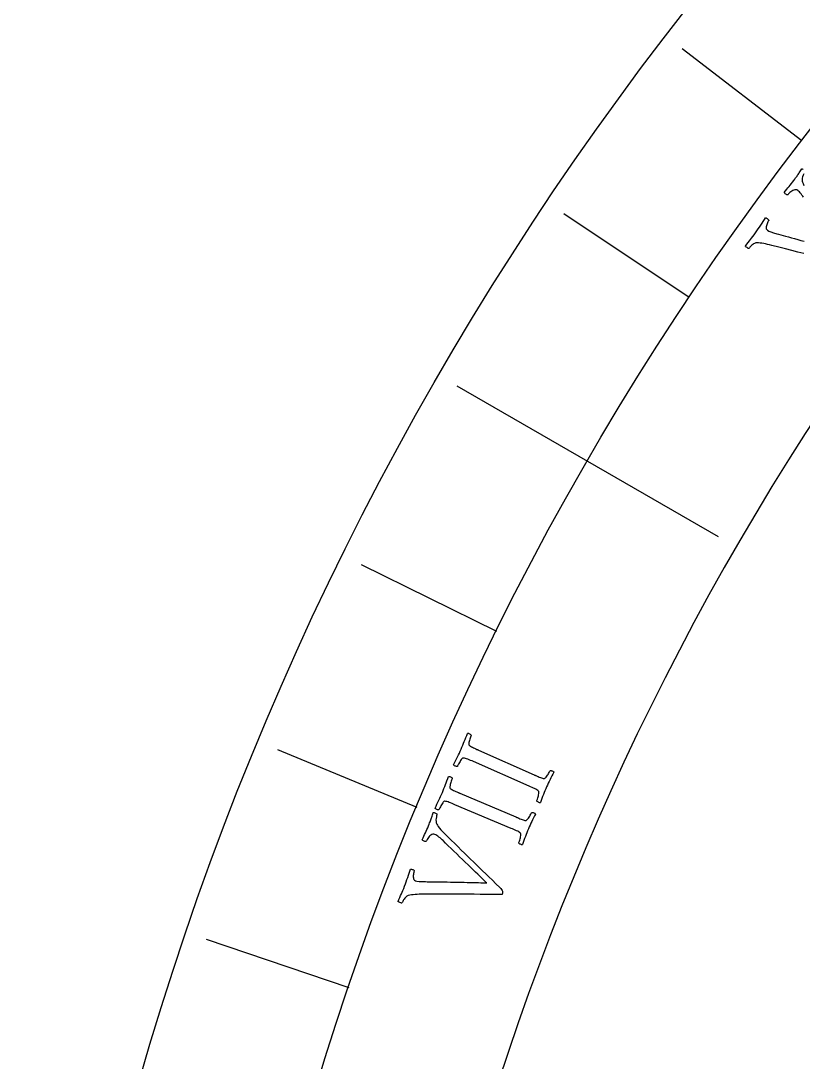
# Model space of a CAD drawing. Header units: millimetres. Extents: x -45 to 45, y -45 to 45.
# Drawn here: x -45 to -33.72, y 12.59 to 27.61 of the extents above; entities that cross this region are included whole.
import ezdxf

# ---------------------------------------------------------------- set-up
doc = ezdxf.new("R2010")
doc.units = ezdxf.units.MM
for name, color, linetype in [('CUT_INNER', 6, 'Continuous'), ('CUT_OUTER', 1, 'Continuous'), ('ENGRAVE', 7, 'Continuous'), ('ENGRAVE_FINE', 8, 'Continuous'), ('TEXT', 5, 'Continuous')]:
    doc.layers.add(name, color=color, linetype=linetype)

msp = doc.modelspace()

# ---------------------------------------------------------------- linework, layer by layer
at = {"layer": 'CUT_INNER'}
msp.add_arc((-0.002, 0.0009), 40.0478, 136.83583, 178.34584, dxfattribs=at)
at = {"layer": 'CUT_OUTER'}
msp.add_circle((0, 0), 45, dxfattribs=at)
at = {"layer": 'ENGRAVE'}
msp.add_lwpolyline([(-38.7113, 22.35), (-34.9441, 20.175)], dxfattribs=at)
msp.add_circle((0, 0), 42.525, dxfattribs=at)
at = {"layer": 'ENGRAVE_FINE'}
for points in [[(-35.4629, 27.2116), (-33.7374, 25.8876)], [(-37.1667, 24.834), (-35.3582, 23.6256)], [(-40.0902, 19.7703), (-38.1395, 18.8083)], [(-41.2974, 17.1059), (-39.288, 16.2736)], [(-42.3278, 14.3683), (-40.2682, 13.6692)]]:
    msp.add_lwpolyline(points, dxfattribs=at)
at = {"layer": 'TEXT'}
for points in [[(-33.7102, 25.0678), (-33.7212, 25.0843), (-33.733, 25.1007), (-33.7454, 25.117), (-33.758, 25.1323), (-33.7702, 25.1455), (-33.7819, 25.1567), (-33.7931, 25.1658), (-33.8068, 25.1738), (-33.821, 25.1776), (-33.8357, 25.1773), (-33.8509, 25.1727), (-33.8659, 25.1655), (-33.8803, 25.1571), (-33.8938, 25.1474), (-33.9067, 25.1365), (-33.918, 25.1258), (-33.9273, 25.1166), (-33.9343, 25.1091), (-33.9393, 25.1031), (-33.9442, 25.102), (-33.9505, 25.1034), (-33.9582, 25.107), (-33.9672, 25.113), (-33.9758, 25.1201), (-33.9822, 25.1268), (-33.9864, 25.1332), (-33.9883, 25.1394), (-33.9704, 25.1618), (-33.9528, 25.1834), (-33.9355, 25.2043), (-33.9187, 25.2245), (-33.9019, 25.2447), (-33.8849, 25.2658), (-33.8678, 25.2878), (-33.8505, 25.3106), (-33.8365, 25.3295), (-33.8241, 25.3464), (-33.8133, 25.3613), (-33.8042, 25.3742), (-33.796, 25.3861), (-33.7879, 25.398), (-33.7801, 25.4099), (-33.7724, 25.4217), (-33.7643, 25.4342), (-33.7553, 25.4479), (-33.7453, 25.463), (-33.7343, 25.4793), (-33.729, 25.4775), (-33.7226, 25.4738), (-33.7149, 25.4682)], [(-33.7081, 25.4063), (-33.717, 25.3868), (-33.725, 25.3653), (-33.7295, 25.344), (-33.7304, 25.323), (-33.7279, 25.3022), (-33.7236, 25.2859), (-33.7158, 25.2653), (-33.7046, 25.2402)], [(-33.7081, 24.2562), (-33.7927, 24.2787), (-33.8799, 24.3015), (-33.9718, 24.3251), (-34.0683, 24.3494), (-34.1695, 24.3743), (-34.2005, 24.382), (-34.2301, 24.3889), (-34.2584, 24.395), (-34.2854, 24.4003), (-34.3114, 24.4046), (-34.3369, 24.4077), (-34.362, 24.4096), (-34.3866, 24.4104), (-34.3969, 24.4098), (-34.4078, 24.4069), (-34.4193, 24.4019), (-34.4313, 24.3947), (-34.4433, 24.3861), (-34.4546, 24.3772), (-34.4652, 24.368), (-34.475, 24.3584), (-34.4838, 24.3492), (-34.4911, 24.3411), (-34.497, 24.3341), (-34.5014, 24.3283), (-34.5034, 24.3286), (-34.5082, 24.3311), (-34.5157, 24.3359), (-34.5259, 24.3429), (-34.5361, 24.3503), (-34.5434, 24.356), (-34.5479, 24.3599), (-34.5496, 24.3623), (-34.5285, 24.3903), (-34.509, 24.4157), (-34.4912, 24.4384), (-34.475, 24.4586), (-34.459, 24.4788), (-34.4414, 24.5018), (-34.4224, 24.5275), (-34.4019, 24.5559), (-34.4019, 24.5559), (-34.3822, 24.5839), (-34.3631, 24.6116), (-34.3446, 24.6391), (-34.3267, 24.6663), (-34.3091, 24.6933), (-34.2916, 24.72), (-34.2741, 24.7464), (-34.2567, 24.7725), (-34.2514, 24.7709), (-34.2449, 24.7676), (-34.2372, 24.7627), (-34.2283, 24.756), (-34.2202, 24.749), (-34.2146, 24.7431), (-34.2117, 24.7382), (-34.2114, 24.7345), (-34.2145, 24.7296), (-34.2187, 24.7221), (-34.224, 24.712), (-34.2305, 24.6991), (-34.2369, 24.6848), (-34.2422, 24.6702), (-34.2465, 24.6553), (-34.2497, 24.6401), (-34.2504, 24.6256), (-34.2476, 24.6128), (-34.2411, 24.6016), (-34.2309, 24.5922), (-34.2122, 24.5817), (-34.1834, 24.57), (-34.1445, 24.5569), (-34.0956, 24.5424), (-34.0698, 24.5353), (-34.0401, 24.5272), (-34.0065, 24.518), (-33.9688, 24.5077), (-33.9283, 24.4966), (-33.8857, 24.4849), (-33.8412, 24.4725), (-33.7947, 24.4594), (-33.7472, 24.4461), (-33.6996, 24.4328)]]:
    msp.add_lwpolyline(points, dxfattribs=at)
for points in [[(-38.6496, 17.1082), (-38.6372, 17.1367), (-38.6253, 17.1649), (-38.6139, 17.1929), (-38.6031, 17.2207), (-38.5922, 17.2487), (-38.581, 17.2772), (-38.5693, 17.3063), (-38.5572, 17.3359), (-38.5512, 17.3372), (-38.5441, 17.3368), (-38.5362, 17.3346), (-38.5273, 17.3307), (-38.5188, 17.3259), (-38.5119, 17.3212), (-38.5069, 17.3164), (-38.5035, 17.3117), (-38.5065, 17.3046), (-38.5103, 17.2947), (-38.5148, 17.2823), (-38.52, 17.2673), (-38.5253, 17.2511), (-38.53, 17.2352), (-38.5341, 17.2197), (-38.5377, 17.2045), (-38.5399, 17.1908), (-38.5401, 17.1797), (-38.5383, 17.1712), (-38.5344, 17.1654), (-38.5252, 17.1581), (-38.5144, 17.1509), (-38.5018, 17.1436), (-38.4875, 17.1363), (-38.4719, 17.1288), (-38.4556, 17.1212), (-38.4385, 17.1133), (-38.4206, 17.1053), (-38.4177, 17.104), (-38.4148, 17.1027), (-38.4119, 17.1015), (-38.4091, 17.1002), (-38.4062, 17.0989), (-38.4033, 17.0976), (-38.4004, 17.0963), (-38.3975, 17.095), (-37.5957, 16.738), (-37.5928, 16.7368), (-37.5899, 16.7355), (-37.587, 16.7342), (-37.5842, 16.7329), (-37.5813, 16.7316), (-37.5784, 16.7303), (-37.5755, 16.7291), (-37.5726, 16.7278), (-37.5547, 16.7199), (-37.5377, 16.7125), (-37.5214, 16.7056), (-37.5058, 16.6992), (-37.4913, 16.6936), (-37.4777, 16.6892), (-37.4653, 16.6861), (-37.4538, 16.684), (-37.4477, 16.6853), (-37.4405, 16.6895), (-37.4322, 16.6967), (-37.4229, 16.7069), (-37.4133, 16.7189), (-37.4041, 16.7316), (-37.3952, 16.7451), (-37.3868, 16.7593), (-37.3792, 16.7728), (-37.3731, 16.784), (-37.3684, 16.7931), (-37.3651, 16.7999), (-37.3594, 16.8004), (-37.3525, 16.7997), (-37.3444, 16.7977), (-37.3352, 16.7945), (-37.3264, 16.7904), (-37.3194, 16.786), (-37.3144, 16.7811), (-37.3113, 16.7757), (-37.3259, 16.7484), (-37.34, 16.7215), (-37.3537, 16.6952), (-37.3671, 16.6693), (-37.3801, 16.6435), (-37.3929, 16.6172), (-37.4054, 16.5904), (-37.4178, 16.563), (-37.4295, 16.5361), (-37.4409, 16.5088), (-37.452, 16.4811), (-37.4628, 16.453), (-37.4735, 16.4245), (-37.4842, 16.3957), (-37.4948, 16.3667), (-37.5054, 16.3373), (-37.5114, 16.336), (-37.5184, 16.3364), (-37.5264, 16.3386), (-37.5353, 16.3424), (-37.5439, 16.3471), (-37.5508, 16.3517), (-37.5559, 16.3563), (-37.5594, 16.3609), (-37.5566, 16.3679), (-37.553, 16.3774), (-37.5488, 16.3895), (-37.5439, 16.4042), (-37.5391, 16.4201), (-37.535, 16.4359), (-37.5316, 16.4516), (-37.529, 16.4672), (-37.5276, 16.4812), (-37.5279, 16.4921), (-37.5298, 16.4998), (-37.5333, 16.5045), (-37.5442, 16.5133), (-37.5572, 16.5221), (-37.5722, 16.5308), (-37.5893, 16.5393), (-37.6077, 16.548), (-37.627, 16.5568), (-37.647, 16.5658), (-37.6678, 16.5751), (-38.4712, 16.9286), (-38.4921, 16.9377), (-38.5125, 16.9464), (-38.5323, 16.9548), (-38.5516, 16.9628), (-38.5699, 16.9697), (-38.5867, 16.975), (-38.6022, 16.9786), (-38.6162, 16.9806), (-38.6228, 16.9804), (-38.6301, 16.9764), (-38.6381, 16.9689), (-38.6469, 16.9577), (-38.656, 16.9444), (-38.6648, 16.9306), (-38.6735, 16.9163), (-38.6819, 16.9014), (-38.6895, 16.8874), (-38.6957, 16.8758), (-38.7004, 16.8664), (-38.7037, 16.8593), (-38.7095, 16.8587), (-38.7164, 16.8593), (-38.7245, 16.8611), (-38.7338, 16.8642), (-38.7427, 16.8681), (-38.7496, 16.8726), (-38.7547, 16.8775), (-38.7578, 16.8829), (-38.7439, 16.9119), (-38.73, 16.9406), (-38.716, 16.9691), (-38.702, 16.9972), (-38.6882, 17.0251), (-38.6749, 17.0529), (-38.662, 17.0806), (-38.6496, 17.1082)], [(-38.92, 16.4837), (-38.9081, 16.5124), (-38.8967, 16.5408), (-38.8858, 16.569), (-38.8753, 16.5969), (-38.865, 16.6251), (-38.8542, 16.6538), (-38.843, 16.683), (-38.8314, 16.7128), (-38.8253, 16.7143), (-38.8183, 16.714), (-38.8103, 16.7119), (-38.8013, 16.7081), (-38.7927, 16.7035), (-38.7859, 16.6988), (-38.7807, 16.6942), (-38.7772, 16.6895), (-38.7801, 16.6823), (-38.7837, 16.6724), (-38.788, 16.6599), (-38.793, 16.6448), (-38.7981, 16.6286), (-38.8025, 16.6126), (-38.8064, 16.597), (-38.8097, 16.5818), (-38.8117, 16.568), (-38.8117, 16.5569), (-38.8098, 16.5485), (-38.8058, 16.5427), (-38.7965, 16.5356), (-38.7855, 16.5285), (-38.7728, 16.5214), (-38.7584, 16.5143), (-38.7427, 16.5071), (-38.7263, 16.4998), (-38.709, 16.4922), (-38.691, 16.4845), (-38.6881, 16.4832), (-38.6852, 16.482), (-38.6823, 16.4808), (-38.6794, 16.4795), (-38.6765, 16.4783), (-38.6736, 16.477), (-38.6707, 16.4758), (-38.6678, 16.4746), (-37.8603, 16.1305), (-37.8574, 16.1293), (-37.8545, 16.1281), (-37.8516, 16.1268), (-37.8487, 16.1256), (-37.8458, 16.1243), (-37.8429, 16.1231), (-37.84, 16.1219), (-37.8371, 16.1206), (-37.8191, 16.113), (-37.8019, 16.1059), (-37.7855, 16.0993), (-37.7699, 16.0931), (-37.7552, 16.0878), (-37.7416, 16.0836), (-37.7291, 16.0806), (-37.7176, 16.0788), (-37.7115, 16.0802), (-37.7043, 16.0845), (-37.6962, 16.0918), (-37.6871, 16.1021), (-37.6777, 16.1143), (-37.6686, 16.1272), (-37.66, 16.1408), (-37.6518, 16.1552), (-37.6444, 16.1688), (-37.6385, 16.1801), (-37.6339, 16.1892), (-37.6307, 16.1961), (-37.625, 16.1967), (-37.6182, 16.1961), (-37.6101, 16.1942), (-37.6008, 16.1912), (-37.5919, 16.1872), (-37.5849, 16.1829), (-37.5798, 16.1781), (-37.5766, 16.1728), (-37.5907, 16.1452), (-37.6044, 16.1181), (-37.6177, 16.0915), (-37.6306, 16.0655), (-37.6432, 16.0395), (-37.6556, 16.013), (-37.6677, 15.9859), (-37.6796, 15.9584), (-37.6909, 15.9313), (-37.7018, 15.9038), (-37.7125, 15.8759), (-37.7229, 15.8476), (-37.7331, 15.819), (-37.7433, 15.7901), (-37.7535, 15.7608), (-37.7636, 15.7313), (-37.7696, 15.7299), (-37.7766, 15.7302), (-37.7846, 15.7322), (-37.7936, 15.7359), (-37.8022, 15.7404), (-37.8092, 15.7449), (-37.8144, 15.7495), (-37.818, 15.754), (-37.8152, 15.761), (-37.8119, 15.7707), (-37.8079, 15.7828), (-37.8032, 15.7976), (-37.7986, 15.8135), (-37.7947, 15.8294), (-37.7916, 15.8451), (-37.7893, 15.8608), (-37.7881, 15.8748), (-37.7885, 15.8857), (-37.7906, 15.8934), (-37.7942, 15.898), (-37.8053, 15.9067), (-37.8183, 15.9152), (-37.8335, 15.9237), (-37.8507, 15.932), (-37.8693, 15.9403), (-37.8887, 15.9488), (-37.9089, 15.9575), (-37.9298, 15.9664), (-38.7388, 16.3069), (-38.7599, 16.3157), (-38.7804, 16.3241), (-38.8003, 16.3322), (-38.8197, 16.3398), (-38.8381, 16.3465), (-38.8551, 16.3515), (-38.8705, 16.3549), (-38.8846, 16.3566), (-38.8912, 16.3563), (-38.8984, 16.3523), (-38.9063, 16.3446), (-38.915, 16.3333), (-38.9238, 16.3198), (-38.9324, 16.3059), (-38.9408, 16.2914), (-38.949, 16.2764), (-38.9564, 16.2623), (-38.9624, 16.2505), (-38.967, 16.2411), (-38.9702, 16.2339), (-38.9759, 16.2332), (-38.9828, 16.2337), (-38.9909, 16.2354), (-39.0003, 16.2383), (-39.0092, 16.2421), (-39.0163, 16.2464), (-39.0214, 16.2513), (-39.0246, 16.2566), (-39.0112, 16.2859), (-38.9977, 16.3148), (-38.9842, 16.3435), (-38.9707, 16.3718), (-38.9573, 16.3999), (-38.9445, 16.428), (-38.932, 16.4559), (-38.92, 16.4837)], [(-39.4647, 15.1335), (-39.4526, 15.1655), (-39.441, 15.1972), (-39.43, 15.2284), (-39.4196, 15.2593), (-39.4094, 15.2898), (-39.3991, 15.3201), (-39.3888, 15.35), (-39.3784, 15.3796), (-39.3729, 15.3794), (-39.3658, 15.3779), (-39.3572, 15.375), (-39.3469, 15.3708), (-39.3372, 15.3661), (-39.3304, 15.3617), (-39.3263, 15.3578), (-39.3251, 15.3542), (-39.3269, 15.3488), (-39.3291, 15.3404), (-39.3317, 15.3293), (-39.3347, 15.3152), (-39.3373, 15.2997), (-39.3388, 15.2842), (-39.3392, 15.2687), (-39.3384, 15.2532), (-39.3355, 15.239), (-39.3296, 15.2273), (-39.3205, 15.2182), (-39.3083, 15.2116), (-39.2875, 15.2062), (-39.2567, 15.202), (-39.2158, 15.1991), (-39.1648, 15.1974), (-39.1381, 15.197), (-39.1073, 15.1966), (-39.0724, 15.1961), (-39.0334, 15.1956), (-38.9913, 15.195), (-38.9472, 15.1943), (-38.901, 15.1935), (-38.8527, 15.1926), (-38.8033, 15.1916), (-38.754, 15.1907), (-38.7045, 15.1899), (-38.6551, 15.1891), (-38.6066, 15.1884), (-38.5601, 15.1876), (-38.5157, 15.1866), (-38.4732, 15.1856), (-38.4337, 15.1846), (-38.3979, 15.1836), (-38.366, 15.1827), (-38.3378, 15.1819), (-38.3145, 15.1812), (-38.2972, 15.1807), (-38.2859, 15.1806), (-38.2805, 15.1806), (-38.286, 15.1863), (-38.2961, 15.1964), (-38.3108, 15.2108), (-38.3301, 15.2297), (-38.3533, 15.2521), (-38.3794, 15.2773), (-38.4086, 15.3053), (-38.4407, 15.336), (-38.4752, 15.369), (-38.5114, 15.4038), (-38.5493, 15.4402), (-38.5889, 15.4784), (-38.6295, 15.5176), (-38.6704, 15.5572), (-38.7116, 15.597), (-38.7531, 15.6372), (-38.794, 15.6769), (-38.8338, 15.7155), (-38.8723, 15.7529), (-38.9095, 15.7892), (-38.9237, 15.8027), (-38.9384, 15.8159), (-38.9539, 15.8288), (-38.9701, 15.8415), (-38.9861, 15.8531), (-39.0012, 15.8628), (-39.0153, 15.8707), (-39.0284, 15.8768), (-39.0437, 15.8811), (-39.0585, 15.8812), (-39.0726, 15.8771), (-39.0862, 15.8689), (-39.0989, 15.8582), (-39.1106, 15.8464), (-39.1213, 15.8336), (-39.131, 15.8198), (-39.1394, 15.8066), (-39.146, 15.7954), (-39.1509, 15.7863), (-39.1542, 15.7793), (-39.1587, 15.7771), (-39.1651, 15.7768), (-39.1735, 15.7784), (-39.1838, 15.782), (-39.1939, 15.7866), (-39.2017, 15.7915), (-39.2074, 15.7967), (-39.2108, 15.8021), (-39.199, 15.8283), (-39.1874, 15.8537), (-39.176, 15.8782), (-39.1647, 15.902), (-39.1536, 15.9258), (-39.1425, 15.9505), (-39.1314, 15.9761), (-39.1204, 16.0025), (-39.1115, 16.0243), (-39.1038, 16.0437), (-39.0971, 16.0609), (-39.0915, 16.0757), (-39.0865, 16.0893), (-39.0817, 16.1028), (-39.0771, 16.1163), (-39.0727, 16.1296), (-39.068, 16.1437), (-39.0627, 16.1593), (-39.0568, 16.1764), (-39.0502, 16.1949), (-39.0447, 16.1945), (-39.0375, 16.1926), (-39.0287, 16.1891), (-39.0183, 16.184), (-39.0085, 16.1787), (-39.0018, 16.1743), (-38.9981, 16.1709), (-38.9974, 16.1684), (-39.0001, 16.1603), (-39.0031, 16.1478), (-39.0065, 16.1309), (-39.0103, 16.1097), (-39.0126, 16.0869), (-39.0116, 16.0652), (-39.0073, 16.0446), (-38.9996, 16.0251), (-38.9914, 16.0105), (-38.9786, 15.9924), (-38.9615, 15.9709), (-38.9399, 15.9461), (-38.9162, 15.9201), (-38.8928, 15.8953), (-38.8695, 15.8715), (-38.8466, 15.849), (-38.7933, 15.7967), (-38.7422, 15.7468), (-38.6932, 15.6991), (-38.6465, 15.6537), (-38.6012, 15.6098), (-38.5568, 15.5666), (-38.5133, 15.524), (-38.4706, 15.4822), (-38.4279, 15.4403), (-38.3843, 15.3978), (-38.3398, 15.3545), (-38.2945, 15.3105), (-38.2476, 15.2649), (-38.1982, 15.2167), (-38.1465, 15.166), (-38.0923, 15.1127), (-38.0784, 15.098), (-38.0675, 15.0841), (-38.0597, 15.071), (-38.0549, 15.0586), (-38.0526, 15.047), (-38.052, 15.0359), (-38.0532, 15.0254), (-38.0562, 15.0154), (-38.0581, 15.0129), (-38.0614, 15.0113), (-38.0663, 15.0106), (-38.0727, 15.0107), (-38.0794, 15.0111), (-38.0853, 15.0112), (-38.0902, 15.0109), (-38.0944, 15.0103), (-38.1906, 15.0118), (-38.2836, 15.013), (-38.3733, 15.0142), (-38.4598, 15.0152), (-38.5451, 15.0161), (-38.6311, 15.0169), (-38.7179, 15.0176), (-38.8054, 15.0181), (-38.8955, 15.0183), (-38.9904, 15.0181), (-39.0899, 15.0173), (-39.1941, 15.0161), (-39.2261, 15.0158), (-39.2565, 15.015), (-39.2854, 15.0138), (-39.3128, 15.0122), (-39.339, 15.0098), (-39.3646, 15.0064), (-39.3893, 15.0019), (-39.4134, 14.9965), (-39.4231, 14.9933), (-39.433, 14.9879), (-39.4428, 14.9801), (-39.4527, 14.9701), (-39.4622, 14.9588), (-39.4709, 14.9473), (-39.4788, 14.9357), (-39.4859, 14.924), (-39.492, 14.9129), (-39.4971, 14.9032), (-39.501, 14.895), (-39.5039, 14.8882), (-39.5059, 14.888), (-39.5111, 14.8892), (-39.5195, 14.892), (-39.5312, 14.8963), (-39.5429, 14.9008), (-39.5515, 14.9045), (-39.5568, 14.9072), (-39.559, 14.909), (-39.5456, 14.9414), (-39.5331, 14.9709), (-39.5216, 14.9974), (-39.511, 15.021), (-39.5005, 15.0446), (-39.4893, 15.0712), (-39.4774, 15.1009), (-39.4647, 15.1335)]]:
    msp.add_lwpolyline(points, close=True, dxfattribs=at)

doc.saveas('drawing.dxf')
